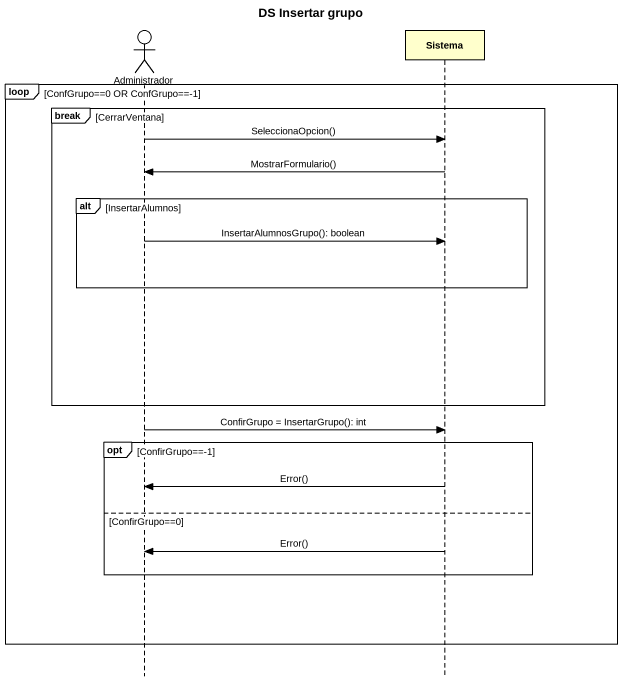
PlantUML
@startuml
title DS Insertar grupo
hide footbox
actor Administrador
participant Sistema

loop ConfGrupo==0 OR ConfGrupo==-1
  break CerrarVentana
    Administrador -> Sistema : SeleccionaOpcion()
    Sistema -> Administrador : MostrarFormulario()
    alt InsertarAlumnos
      Administrador -> Sistema : InsertarAlumnosGrupo(): boolean
    end
  end
  Administrador -> Sistema : ConfirGrupo = InsertarGrupo(): int
  opt ConfirGrupo==-1
    Sistema -> Administrador : Error()
  else ConfirGrupo==0
    Sistema -> Administrador : Error()
  end
end
@enduml
